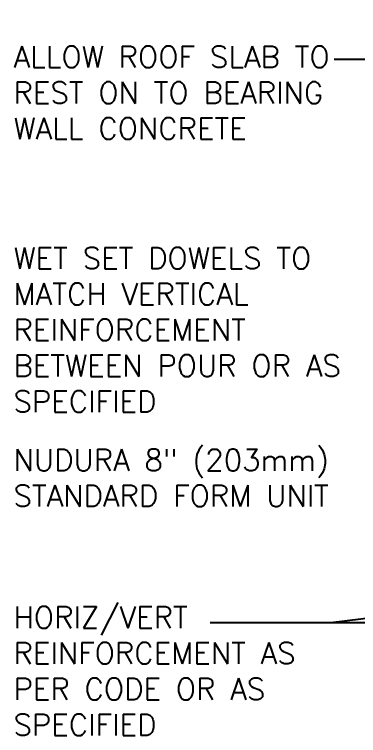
# Model space of a CAD drawing. Header units: inches. Extents: x 155.3 to 211.8, y 129 to 205.6.
# Drawn here: x 155.26 to 167.26, y 152.98 to 178.14 of the extents above; entities that cross this region are included whole.
import ezdxf

# ---------------------------------------------------------------- set-up
doc = ezdxf.new("R2010")
doc.units = ezdxf.units.IN
doc.header["$LTSCALE"] = 0.5
doc.header["$MEASUREMENT"] = 0
doc.layers.add('TEXT', color=4, linetype='Continuous')
doc.styles.add('DIM', font='romans.shx', dxfattribs={"width": 0.7})
doc.styles.add('ROMANS', font='romans.shx', dxfattribs={"height": 0.75})
doc.dimstyles.new('ext_12', dxfattribs={"dimscale": 12, "dimtxt": 0.075, "dimasz": 0.09375, "dimexe": 0.09375, "dimexo": 0.0625, "dimgap": 0.0625, "dimtad": 1, "dimdec": 1, "dimzin": 2, "dimdsep": 46, "dimlunit": 4, "dimtxsty": 'DIM', "dimcen": 0.09, "dimdle": 0.09375, "dimclrt": 4, "dimadec": 0, "dimazin": 0, "dimtfac": 1, "dimtdec": 1, "dimtmove": 2, "dimatfit": 3, "dimfxl": 1, "dimfrac": 2, "dimtolj": 1, "dimtzin": 0, "dimarcsym": 0})

msp = doc.modelspace()

# ---------------------------------------------------------------- texts
at = {"layer": 'TEXT', "char_height": 0.75, "width": 12.44051, "attachment_point": 1, "style": 'ROMANS'}
for s, insert in [('\\A1;{\\C4;ALLOW ROOF SLAB TO REST ON TO BEARING WALL CONCRETE}', (155.226, 177.036)), ('\\A1;{\\C4;WET SET DOWELS TO MATCH VERTICAL REINFORCEMENT BETWEEN POUR OR AS SPECIFIED}', (155.226, 170.011)), ('NUDURA 8" (203mm) STANDARD FORM UNIT', (155.226, 162.969)), ('HORIZ/VERT REINFORCEMENT AS PER CODE OR AS SPECIFIED', (155.226, 157.479))]:
    msp.add_mtext(s, dxfattribs=dict(at, insert=insert))

# ---------------------------------------------------------------- leaders
at = {"layer": 'TEXT'}
for points in [[(182.547, 178.094), (169.833, 176.567), (166.408, 176.567)], [(180.554, 158.606), (166.287, 156.918), (162.082, 156.918)], [(180.246, 156.918), (162.082, 156.918)]]:
    msp.add_leader(points, dimstyle='ext_12', override={"dimgap": 0.0625, "dimtad": 0}, dxfattribs=at)

doc.saveas('drawing.dxf')
